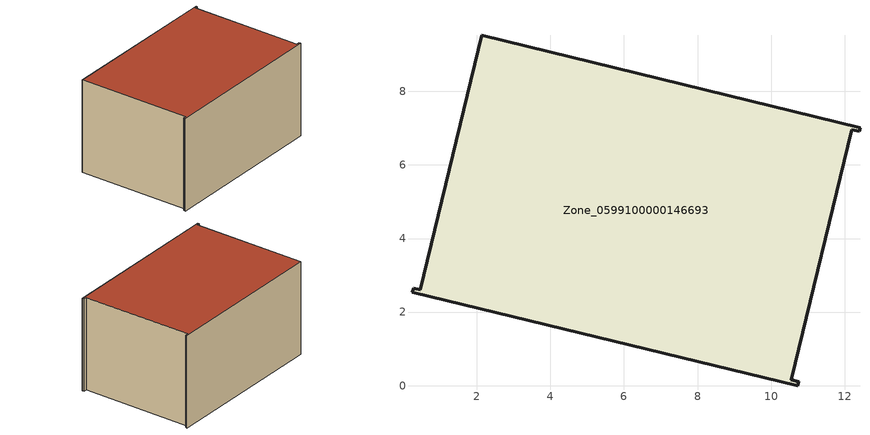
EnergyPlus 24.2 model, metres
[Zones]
Zone_0599100000146693
 floor ground (C_G): 12.2,6.96 10.55,0.16 10.75,0.11 10.73,0 0.25,2.54 0.29,2.64 0.47,2.6 2.13,9.52 12.42,7.01 12.39,6.91 z0
 wall outside (C_F): 10.55,0.16 12.2,6.96 12.39,6.91 12.42,7.01 2.13,9.52 0.47,2.6 0.29,2.64 0.25,2.54 10.73,0 10.75,0.11 10.55,0.16 z0:5.86
 roof outside (C_R): 2.13,9.52 0.47,2.6 0.29,2.64 0.25,2.54 10.73,0 10.75,0.11 10.55,0.16 12.2,6.96 12.39,6.91 12.42,7.01 z5.86
[BUILDING]
Pand.0599100000146693: North Axis=0; Terrain=City; Loads Convergence Tolerance Value=0.04; Temperature Convergence Tolerance Value=0.4; Solar Distribution=FullExterior; Maximum Number of Warmup Days=25; Minimum Number of Warmup Days=1
[Site:Location]
Rotterdam.The.Hague.AP_ZH_NLD Design_Conditions: Latitude=51.96; Longitude=4.45; Time Zone=1; Elevation=-4.5
[SITE:GROUNDTEMPERATURE:BUILDINGSURFACE]
18, 18, 18, 18, 18, 18, 18, 18, 18, 18, 18, 18
[MATERIAL] Thermal Absorptance=0.9; Solar Absorptance=0.7; Visible Absorptance=0.7
Name | Roughness | Thickness | Conductivity | Density | Specific Heat
G.TI.1992-2005 | MediumSmooth | 0.15 | 0.06 | 540 | 1210
F.TI.1992-2005 | Rough | 0.3 | 0.12 | 1920 | 840
R.TI.1992-2005 | MediumRough | 0.2 | 0.08 | 1500 | 1000
[CONSTRUCTION]
C_G: G.TI.1992-2005
C_F: F.TI.1992-2005
C_R: R.TI.1992-2005
[ZONE]
Zone_0599100000146693: Type=1; Multiplier=1; Ceiling Height=Autocalculate; Volume=Autocalculate; Floor Area=autocalculate; Part of Total Floor Area=Yes
[ZONEINFILTRATION:DESIGNFLOWRATE]
Infil_Zone_0599100000146693: Zone or ZoneList or Space or SpaceList=Zone_0599100000146693; Schedule=AlwaysOn; Design Flow Rate Calculation Method=Flow/Area; Flow Rate per Floor Area=0.0015; Constant Term Coefficient=1; Temperature Term Coefficient=0; Velocity Term Coefficient=0; Velocity Squared Term Coefficient=0
[HVACTEMPLATE:ZONE:IDEALLOADSAIRSYSTEM]
Zone_0599100000146693: Maximum Heating Supply Air Temperature=50; Minimum Cooling Supply Air Temperature=13; Maximum Heating Supply Air Humidity Ratio=0.0156; Minimum Cooling Supply Air Humidity Ratio=0.0077; Heating Limit=NoLimit; Cooling Limit=NoLimit; Dehumidification Control Type=ConstantSensibleHeatRatio; Cooling Sensible Heat Ratio=0.7; Dehumidification Setpoint=60; Humidification Control Type=None; Humidification Setpoint=30; Outdoor Air Method=None; Outdoor Air Flow Rate per Person=0.00944; Outdoor Air Flow Rate per Zone Floor Area=0; Outdoor Air Flow Rate per Zone=0; Demand Controlled Ventilation Type=None; Outdoor Air Economizer Type=NoEconomizer; Heat Recovery Type=None; Sensible Heat Recovery Effectiveness=0.7; Latent Heat Recovery Effectiveness=0.65
[ZONECONTROL:THERMOSTAT]
ThermostatControl_Zone_0599100000146693: Zone or ZoneList=Zone_0599100000146693; Control Type Schedule=DualSetpointControlType; Control 1=Thermostat_Zone_0599100000146693; Temperature Difference Between Cutout And Setpoint=0
[THERMOSTATSETPOINT:DUALSETPOINT]
Thermostat_Zone_0599100000146693: Heating Setpoint Temperature Schedule=HeatingSetpoint_Zone_0599100000146693; Cooling Setpoint Temperature Schedule=CoolingSetpoint_Zone_0599100000146693
[SCHEDULE:COMPACT]
HeatingSetpoint_Zone_0599100000146693: Through: 12/31, For: AllDays, Until: 24:00, 21
CoolingSetpoint_Zone_0599100000146693: Through: 12/31, For: AllDays, Until: 24:00, 24
DualSetpointControlType: Through: 12/31, For: AllDays, Until: 24:00, 4
AlwaysOn: Through: 12/31, For: AllDays, Until: 24:00, 1
